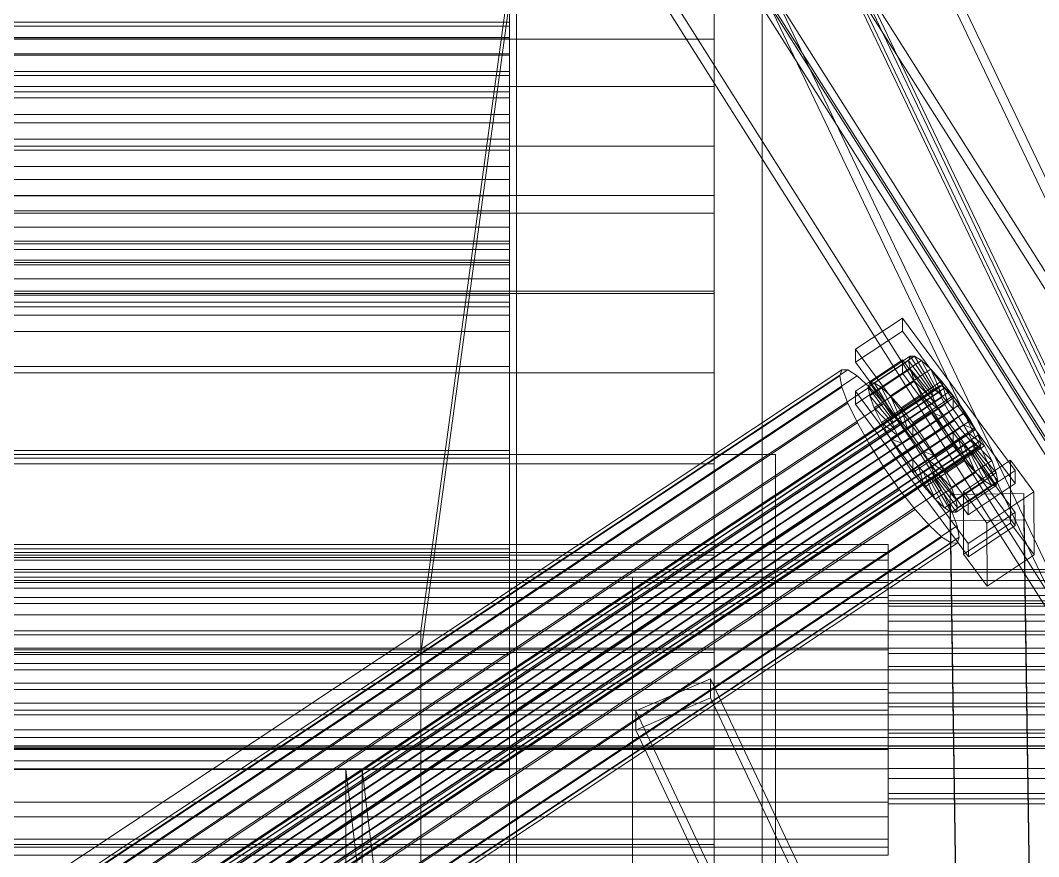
# Model space of a CAD drawing. Header units: millimetres. Extents: x -2500 to 58855, y -53268 to 6837.
# Drawn here: x 130.5 to 379.3, y -32548.3 to -32344 of the extents above; entities that cross this region are included whole.
import ezdxf

# ---------------------------------------------------------------- set-up
doc = ezdxf.new("R2010")
doc.units = ezdxf.units.MM
for name, color, linetype, lineweight in [('frontal_C01', 7, 'Continuous', 0), ('frontal_C02', 7, 'Continuous', 0), ('frontal_C03', 7, 'Continuous', 0), ('frontal_C03-traverse', 7, 'Continuous', 0), ('frontal_secador', 7, 'Continuous', 0)]:
    doc.layers.add(name, color=color, linetype=linetype, lineweight=lineweight)

msp = doc.modelspace()

# ---------------------------------------------------------------- linework, layer by layer
at = {"layer": 'frontal_C01'}
for p, q in [((299.114, -32210.846), (439.114, -32504.528)), ((439.114, -32509.65), (299.114, -32215.969)), ((420.886, -32512.326), (280.886, -32218.645)), ((420.886, -32517.449), (280.886, -32223.768)), ((299.114, -32258.872), (439.114, -32552.554)), ((439.114, -32557.676), (299.114, -32263.995)), ((420.886, -32560.352), (280.886, -32266.671)), ((420.886, -32565.475), (280.886, -32271.794)), ((228.298, -32493.072), (250, -32333.634)), ((300, -32333.45), (300, -32348.614)), ((250, -32339.322), (228.298, -32498.76)), ((300, -32360.146), (300, -32339.42)), ((300, -32348.614), (-300, -32348.614)), ((300, -32348.614), (300, -32374.772)), ((300, -32360.146), (-300, -32360.146)), ((300, -32391.081), (300, -32360.146)), ((300, -32374.772), (-300, -32374.772)), ((300, -32374.772), (300, -32410.142)), ((300, -32391.081), (-300, -32391.081)), ((300, -32430.117), (300, -32391.081)), ((300, -32410.142), (-300, -32410.142)), ((300, -32410.142), (300, -32452.313)), ((334.501, -32424.322), (345.969, -32416.71)), ((345.969, -32416.71), (345.981, -32419.912)), ((345.969, -32416.71), (373.501, -32453.949)), ((345.981, -32419.912), (334.513, -32427.524)), ((373.513, -32457.151), (345.981, -32419.912)), ((334.513, -32427.524), (334.501, -32424.322)), ((362.033, -32461.561), (334.501, -32424.322)), ((334.513, -32427.524), (362.045, -32464.762)), ((334.539, -32434.567), (346.008, -32426.956)), ((337.64, -32433.605), (347.47, -32427.081)), ((338.005, -32432.533), (347.835, -32426.008)), ((339.088, -32432.538), (348.918, -32426.014)), ((340.816, -32433.621), (350.645, -32427.096)), ((346.008, -32426.956), (346.02, -32430.157)), ((346.008, -32426.956), (373.539, -32464.195)), ((347.835, -32426.008), (347.47, -32427.081)), ((347.47, -32427.081), (353.205, -32434.839)), ((347.47, -32427.081), (347.847, -32429.157)), ((348.918, -32426.014), (347.835, -32426.008)), ((347.835, -32426.008), (353.378, -32434.331)), ((350.645, -32427.096), (348.918, -32426.014)), ((348.918, -32426.014), (353.892, -32434.333)), ((352.899, -32429.183), (350.645, -32427.096)), ((350.645, -32427.096), (354.71, -32434.846)), ((300, -32430.117), (-300, -32430.117)), ((146.872, -32551.713), (331.181, -32429.381)), ((148.32, -32551.72), (332.629, -32429.388)), ((300, -32474.592), (300, -32430.117)), ((331.181, -32429.381), (330.692, -32430.815)), ((332.629, -32429.388), (331.181, -32429.381)), ((334.938, -32430.836), (332.629, -32429.388)), ((346.02, -32430.157), (334.551, -32437.769)), ((338.017, -32435.682), (347.847, -32429.157)), ((343.069, -32435.707), (352.899, -32429.183)), ((373.551, -32467.396), (346.02, -32430.157)), ((347.847, -32429.157), (353.384, -32435.822)), ((347.847, -32429.157), (348.941, -32432.097)), ((355.525, -32432.13), (352.899, -32429.183)), ((352.899, -32429.183), (355.777, -32435.834)), ((146.383, -32553.146), (330.692, -32430.815)), ((150.629, -32553.167), (334.938, -32430.836)), ((330.692, -32430.815), (331.197, -32433.591)), ((337.95, -32433.624), (334.938, -32430.836)), ((337.64, -32433.605), (338.005, -32432.533)), ((343.549, -32440.855), (338.005, -32432.533)), ((338.005, -32432.533), (339.088, -32432.538)), ((344.062, -32440.858), (339.088, -32432.538)), ((339.088, -32432.538), (340.816, -32433.621)), ((339.111, -32438.621), (348.941, -32432.097)), ((345.695, -32438.654), (355.525, -32432.13)), ((348.941, -32432.097), (353.902, -32437.215)), ((348.941, -32432.097), (350.678, -32435.7)), ((358.345, -32435.738), (355.525, -32432.13)), ((355.525, -32432.13), (357.021, -32437.231)), ((141.045, -32575.656), (354.844, -32433.751)), ((141.218, -32575.148), (355.017, -32433.243)), ((141.224, -32576.64), (355.022, -32434.735)), ((141.731, -32575.15), (355.53, -32433.246)), ((142.549, -32575.663), (356.348, -32433.759)), ((143.617, -32576.651), (357.415, -32434.747)), ((146.887, -32555.922), (331.197, -32433.591)), ((153.641, -32555.956), (337.95, -32433.624)), ((331.197, -32433.591), (332.659, -32437.521)), ((334.551, -32437.769), (334.539, -32434.567)), ((362.071, -32471.806), (334.539, -32434.567)), ((343.376, -32441.363), (337.64, -32433.605)), ((338.017, -32435.682), (337.64, -32433.605)), ((341.461, -32437.565), (337.95, -32433.624)), ((344.88, -32441.371), (340.816, -32433.621)), ((340.816, -32433.621), (343.069, -32435.707)), ((353.205, -32434.839), (343.376, -32441.363)), ((353.378, -32434.331), (343.549, -32440.855)), ((353.892, -32434.333), (344.062, -32440.858)), ((354.71, -32434.846), (344.88, -32441.371)), ((353.205, -32434.839), (353.378, -32434.331)), ((353.384, -32435.822), (353.205, -32434.839)), ((353.378, -32434.331), (353.892, -32434.333)), ((353.892, -32434.333), (354.71, -32434.846)), ((354.71, -32434.846), (355.777, -32435.834)), ((355.017, -32433.243), (354.844, -32433.751)), ((354.844, -32433.751), (355.022, -32434.735)), ((355.53, -32433.246), (355.017, -32433.243)), ((355.022, -32434.735), (355.541, -32436.128)), ((356.348, -32433.759), (355.53, -32433.246)), ((357.415, -32434.747), (356.348, -32433.759)), ((358.659, -32436.143), (357.415, -32434.747)), ((141.742, -32578.032), (355.541, -32436.128)), ((144.861, -32578.048), (358.659, -32436.143)), ((148.35, -32559.852), (332.659, -32437.521)), ((157.152, -32559.896), (341.461, -32437.565)), ((332.659, -32437.521), (334.981, -32442.337)), ((334.551, -32437.769), (362.083, -32475.008)), ((343.554, -32442.347), (338.017, -32435.682)), ((339.111, -32438.621), (338.017, -32435.682)), ((340.848, -32442.224), (350.678, -32435.7)), ((345.231, -32442.388), (341.461, -32437.565)), ((345.947, -32442.359), (343.069, -32435.707)), ((343.069, -32435.707), (345.695, -32438.654)), ((353.384, -32435.822), (343.554, -32442.347)), ((353.902, -32437.215), (344.073, -32443.739)), ((355.777, -32435.834), (345.947, -32442.359)), ((357.021, -32437.231), (347.191, -32443.755)), ((358.345, -32435.738), (348.515, -32442.262)), ((350.678, -32435.7), (354.725, -32438.921)), ((350.678, -32435.7), (352.938, -32439.719)), ((353.902, -32437.215), (353.384, -32435.822)), ((354.725, -32438.921), (353.902, -32437.215)), ((355.541, -32436.128), (356.363, -32437.834)), ((355.777, -32435.834), (357.021, -32437.231)), ((357.021, -32437.231), (358.357, -32438.94)), ((358.357, -32438.94), (358.345, -32435.738)), ((361.166, -32439.76), (358.345, -32435.738)), ((359.995, -32437.852), (358.659, -32436.143)), ((142.565, -32579.738), (356.363, -32437.834)), ((143.635, -32581.642), (357.434, -32439.738)), ((359.995, -32437.852), (146.196, -32579.757)), ((147.533, -32581.662), (361.332, -32439.757)), ((344.073, -32443.739), (339.111, -32438.621)), ((340.848, -32442.224), (339.111, -32438.621)), ((343.108, -32446.243), (352.938, -32439.719)), ((354.725, -32438.921), (344.895, -32445.446)), ((347.191, -32443.755), (345.695, -32438.654)), ((345.695, -32438.654), (348.515, -32442.262)), ((348.527, -32445.464), (358.357, -32438.94)), ((351.336, -32446.284), (361.166, -32439.76)), ((352.938, -32439.719), (355.796, -32440.825)), ((352.938, -32439.719), (355.569, -32443.882)), ((355.796, -32440.825), (354.725, -32438.921)), ((356.363, -32437.834), (357.434, -32439.738)), ((357.434, -32439.738), (358.68, -32441.71)), ((358.357, -32438.94), (359.693, -32440.845)), ((361.166, -32439.76), (359.693, -32440.845)), ((361.332, -32439.757), (359.995, -32437.852)), ((363.797, -32443.923), (361.166, -32439.76)), ((362.578, -32441.729), (361.332, -32439.757)), ((144.881, -32583.614), (358.68, -32441.71)), ((148.779, -32583.634), (362.578, -32441.729)), ((150.672, -32564.668), (334.981, -32442.337)), ((345.231, -32442.388), (160.922, -32564.719)), ((334.981, -32442.337), (338.003, -32447.71)), ((344.895, -32445.446), (340.848, -32442.224)), ((343.108, -32446.243), (340.848, -32442.224)), ((343.549, -32440.855), (343.376, -32441.363)), ((343.376, -32441.363), (343.554, -32442.347)), ((344.062, -32440.858), (343.549, -32440.855)), ((343.554, -32442.347), (344.073, -32443.739)), ((344.88, -32441.371), (344.062, -32440.858)), ((345.947, -32442.359), (344.88, -32441.371)), ((349.002, -32447.765), (345.231, -32442.388)), ((347.191, -32443.755), (345.947, -32442.359)), ((355.796, -32440.825), (345.966, -32447.35)), ((348.515, -32442.262), (348.527, -32445.464)), ((348.515, -32442.262), (351.336, -32446.284)), ((359.693, -32440.845), (349.863, -32447.369)), ((357.042, -32442.797), (355.796, -32440.825)), ((358.68, -32441.71), (360.017, -32443.615)), ((359.693, -32440.845), (360.939, -32442.817)), ((363.648, -32443.633), (362.578, -32441.729)), ((146.218, -32585.52), (360.017, -32443.615)), ((149.85, -32585.538), (363.648, -32443.633)), ((344.073, -32443.739), (344.895, -32445.446)), ((345.739, -32450.406), (355.569, -32443.882)), ((348.527, -32445.464), (347.191, -32443.755)), ((357.042, -32442.797), (347.212, -32449.322)), ((358.378, -32444.703), (348.548, -32451.227)), ((360.939, -32442.817), (351.109, -32449.341)), ((362.01, -32444.721), (352.18, -32451.245)), ((353.967, -32450.447), (363.797, -32443.923)), ((355.569, -32443.882), (357.042, -32442.797)), ((355.569, -32443.882), (358.39, -32447.904)), ((358.378, -32444.703), (357.042, -32442.797)), ((358.39, -32447.904), (358.378, -32444.703)), ((359.714, -32446.412), (358.378, -32444.703)), ((360.017, -32443.615), (361.352, -32445.324)), ((363.797, -32443.923), (360.939, -32442.817)), ((360.939, -32442.817), (362.01, -32444.721)), ((366.057, -32447.943), (362.01, -32444.721)), ((362.01, -32444.721), (362.833, -32446.427)), ((364.471, -32445.34), (363.648, -32443.633)), ((366.057, -32447.943), (363.797, -32443.923)), ((147.554, -32587.229), (361.352, -32445.324)), ((148.798, -32588.625), (362.596, -32446.72)), ((149.865, -32589.613), (363.664, -32447.708)), ((150.672, -32587.244), (364.471, -32445.34)), ((151.191, -32588.637), (364.989, -32446.732)), ((151.369, -32589.62), (365.168, -32447.716)), ((153.694, -32570.042), (338.003, -32447.71)), ((338.003, -32447.71), (341.52, -32453.275)), ((345.966, -32447.35), (343.108, -32446.243)), ((345.739, -32450.406), (343.108, -32446.243)), ((344.895, -32445.446), (345.966, -32447.35)), ((345.966, -32447.35), (347.212, -32449.322)), ((349.863, -32447.369), (348.527, -32445.464)), ((349.863, -32447.369), (351.336, -32446.284)), ((351.109, -32449.341), (349.863, -32447.369)), ((359.714, -32446.412), (349.884, -32452.936)), ((351.336, -32446.284), (353.967, -32450.447)), ((362.833, -32446.427), (353.003, -32452.951)), ((361.21, -32451.512), (359.714, -32446.412)), ((360.958, -32447.808), (359.714, -32446.412)), ((361.352, -32445.324), (362.596, -32446.72)), ((362.596, -32446.72), (363.664, -32447.708)), ((367.794, -32451.545), (362.833, -32446.427)), ((362.833, -32446.427), (363.351, -32447.82)), ((363.664, -32447.708), (364.482, -32448.221)), ((364.989, -32446.732), (364.471, -32445.34)), ((365.168, -32447.716), (364.989, -32446.732)), ((364.995, -32448.224), (365.168, -32447.716)), ((150.683, -32590.126), (364.482, -32448.221)), ((151.196, -32590.128), (364.995, -32448.224)), ((164.693, -32570.096), (349.002, -32447.765)), ((347.212, -32449.322), (345.739, -32450.406)), ((347.212, -32449.322), (348.548, -32451.227)), ((348.56, -32454.429), (358.39, -32447.904)), ((352.519, -32453.33), (349.002, -32447.765)), ((352.18, -32451.245), (351.109, -32449.341)), ((351.109, -32449.341), (353.967, -32450.447)), ((360.958, -32447.808), (351.128, -32454.332)), ((362.025, -32448.796), (352.196, -32455.32)), ((362.843, -32449.309), (353.014, -32455.833)), ((363.351, -32447.82), (353.521, -32454.344)), ((363.357, -32449.311), (353.527, -32455.836)), ((363.53, -32448.803), (353.7, -32455.328)), ((356.228, -32454.467), (366.057, -32447.943)), ((358.39, -32447.904), (361.21, -32451.512)), ((363.836, -32454.46), (360.958, -32447.808)), ((362.025, -32448.796), (360.958, -32447.808)), ((366.09, -32456.546), (362.025, -32448.796)), ((362.843, -32449.309), (362.025, -32448.796)), ((367.817, -32457.628), (362.843, -32449.309)), ((363.357, -32449.311), (362.843, -32449.309)), ((368.888, -32454.485), (363.351, -32447.82)), ((363.351, -32447.82), (363.53, -32448.803)), ((363.53, -32448.803), (363.357, -32449.311)), ((368.9, -32457.634), (363.357, -32449.311)), ((369.265, -32456.561), (363.53, -32448.803)), ((364.482, -32448.221), (364.995, -32448.224)), ((367.794, -32451.545), (366.057, -32447.943)), ((-300, -32452.313), (300, -32452.313)), ((300, -32452.313), (300, -32498.412)), ((348.56, -32454.429), (345.739, -32450.406)), ((348.548, -32451.227), (348.56, -32454.429)), ((348.548, -32451.227), (349.884, -32452.936)), ((351.38, -32458.037), (361.21, -32451.512)), ((353.003, -32452.951), (352.18, -32451.245)), ((352.18, -32451.245), (356.228, -32454.467)), ((353.967, -32450.447), (356.228, -32454.467)), ((357.964, -32458.069), (367.794, -32451.545)), ((360.882, -32459.049), (372.35, -32451.437)), ((361.21, -32451.512), (363.836, -32454.46)), ((368.888, -32454.485), (367.794, -32451.545)), ((372.35, -32451.437), (372.408, -32466.805)), ((372.35, -32451.437), (378.086, -32459.195)), ((157.211, -32575.607), (341.52, -32453.275)), ((168.21, -32575.662), (352.519, -32453.33)), ((341.52, -32453.275), (345.291, -32458.653)), ((351.38, -32458.037), (348.56, -32454.429)), ((349.884, -32452.936), (351.38, -32458.037)), ((349.884, -32452.936), (351.128, -32454.332)), ((351.128, -32454.332), (354.006, -32460.984)), ((351.128, -32454.332), (352.196, -32455.32)), ((355.541, -32458.704), (352.519, -32453.33)), ((353.521, -32454.344), (353.003, -32452.951)), ((353.003, -32452.951), (357.964, -32458.069)), ((353.7, -32455.328), (353.521, -32454.344)), ((353.521, -32454.344), (359.058, -32461.009)), ((354.006, -32460.984), (363.836, -32454.46)), ((356.228, -32454.467), (357.964, -32458.069)), ((359.058, -32461.009), (368.888, -32454.485)), ((373.501, -32453.949), (362.033, -32461.561)), ((363.836, -32454.46), (366.09, -32456.546)), ((369.265, -32456.561), (368.888, -32454.485)), ((373.513, -32457.151), (373.501, -32453.949)), ((352.196, -32455.32), (356.26, -32463.07)), ((352.196, -32455.32), (353.014, -32455.833)), ((353.014, -32455.833), (357.987, -32464.153)), ((353.014, -32455.833), (353.527, -32455.836)), ((353.527, -32455.836), (353.7, -32455.328)), ((353.527, -32455.836), (359.07, -32464.158)), ((353.7, -32455.328), (359.436, -32463.086)), ((356.26, -32463.07), (366.09, -32456.546)), ((357.987, -32464.153), (367.817, -32457.628)), ((359.07, -32464.158), (368.9, -32457.634)), ((359.436, -32463.086), (369.265, -32456.561)), ((362.045, -32464.762), (373.513, -32457.151)), ((366.09, -32456.546), (367.817, -32457.628)), ((367.817, -32457.628), (368.9, -32457.634)), ((368.9, -32457.634), (369.265, -32456.561)), ((160.982, -32580.984), (345.291, -32458.653)), ((171.232, -32581.035), (355.541, -32458.704)), ((345.291, -32458.653), (349.061, -32463.476)), ((354.006, -32460.984), (351.38, -32458.037)), ((357.863, -32463.52), (355.541, -32458.704)), ((357.646, -32459.846), (375.644, -32459.604)), ((357.646, -32466.249), (357.646, -32459.846)), ((360.514, -32651.793), (357.646, -32459.846)), ((357.964, -32458.069), (359.058, -32461.009)), ((360.939, -32474.417), (360.882, -32459.049)), ((366.618, -32466.807), (360.882, -32459.049)), ((378.086, -32459.195), (366.618, -32466.807)), ((375.644, -32459.604), (375.644, -32466.008)), ((375.644, -32459.604), (378.512, -32651.552)), ((378.143, -32474.563), (378.086, -32459.195)), ((356.26, -32463.07), (354.006, -32460.984)), ((359.058, -32461.009), (359.436, -32463.086)), ((362.033, -32461.561), (362.045, -32464.762)), ((164.752, -32585.807), (349.061, -32463.476)), ((173.554, -32585.851), (357.863, -32463.52)), ((349.061, -32463.476), (352.572, -32467.416)), ((357.987, -32464.153), (356.26, -32463.07)), ((359.326, -32467.45), (357.863, -32463.52)), ((359.07, -32464.158), (357.987, -32464.153)), ((359.436, -32463.086), (359.07, -32464.158)), ((373.539, -32464.195), (362.071, -32471.806)), ((373.551, -32467.396), (373.539, -32464.195)), ((168.263, -32589.747), (352.572, -32467.416)), ((175.016, -32589.781), (359.326, -32467.45)), ((352.572, -32467.416), (355.584, -32470.205)), ((375.644, -32466.008), (357.646, -32466.249)), ((360.514, -32658.197), (357.646, -32466.249)), ((359.83, -32470.226), (359.326, -32467.45)), ((372.408, -32466.805), (360.939, -32474.417)), ((362.083, -32475.008), (373.551, -32467.396)), ((366.618, -32466.807), (366.675, -32482.175)), ((378.143, -32474.563), (372.408, -32466.805)), ((378.512, -32657.956), (375.644, -32466.008)), ((342.5, -32472.029), (-342.5, -32472.029)), ((171.275, -32592.536), (355.584, -32470.205)), ((173.584, -32593.983), (357.893, -32471.652)), ((175.032, -32593.991), (359.341, -32471.659)), ((175.521, -32592.557), (359.83, -32470.226)), ((342.5, -32473.945), (342.5, -32472.029)), ((342.5, -32472.029), (342.5, -32475.886)), ((355.584, -32470.205), (357.893, -32471.652)), ((357.893, -32471.652), (359.341, -32471.659)), ((359.341, -32471.659), (359.83, -32470.226)), ((362.071, -32471.806), (362.083, -32475.008)), ((342.5, -32473.945), (-342.5, -32473.945)), ((300, -32474.592), (-300, -32474.592)), ((300, -32521.477), (300, -32474.592)), ((342.5, -32481.341), (342.5, -32473.945)), ((360.939, -32474.417), (366.675, -32482.175)), ((366.675, -32482.175), (378.143, -32474.563)), ((342.5, -32475.886), (-342.5, -32475.886)), ((342.5, -32475.886), (342.5, -32484.927)), ((342.5, -32481.341), (-342.5, -32481.341)), ((342.5, -32493.092), (342.5, -32481.341)), ((342.5, -32484.927), (-342.5, -32484.927)), ((342.5, -32487.089), (342.5, -32484.501)), ((342.5, -32484.501), (342.5, -32485.787)), ((450.5, -32484.501), (342.5, -32484.501)), ((342.5, -32484.927), (342.5, -32497.778)), ((342.5, -32485.787), (342.5, -32490.75)), ((450.5, -32485.787), (342.5, -32485.787)), ((342.5, -32493.157), (342.5, -32487.089)), ((450.5, -32487.089), (342.5, -32487.089)), ((342.5, -32490.75), (342.5, -32498.635)), ((450.5, -32490.75), (342.5, -32490.75)), ((342.5, -32493.092), (-342.5, -32493.092)), ((228.298, -32493.072), (130, -32558.316)), ((228.298, -32636.423), (228.298, -32493.072)), ((228.298, -32493.072), (228.298, -32498.76)), ((342.5, -32507.408), (342.5, -32493.092)), ((342.5, -32501.78), (342.5, -32493.157)), ((450.5, -32493.157), (342.5, -32493.157)), ((-342.5, -32497.778), (342.5, -32497.778)), ((300, -32498.412), (-300, -32498.412)), ((130, -32564.003), (228.298, -32498.76)), ((228.298, -32498.76), (228.298, -32642.111)), ((300, -32498.412), (300, -32545.296)), ((342.5, -32497.778), (342.5, -32512.48)), ((342.5, -32498.635), (342.5, -32508.243)), ((450.5, -32498.635), (342.5, -32498.635)), ((342.5, -32511.646), (342.5, -32501.78)), ((342.5, -32501.78), (450.5, -32501.78)), ((342.5, -32507.408), (-342.5, -32507.408)), ((342.5, -32522.111), (342.5, -32507.408)), ((342.5, -32508.243), (342.5, -32518.109)), ((450.5, -32508.243), (342.5, -32508.243)), ((342.5, -32521.253), (342.5, -32511.646)), ((450.5, -32511.646), (342.5, -32511.646)), ((342.5, -32512.48), (-342.5, -32512.48)), ((342.5, -32512.48), (342.5, -32526.797)), ((342.5, -32518.109), (342.5, -32526.732)), ((450.5, -32518.109), (342.5, -32518.109)), ((342.5, -32522.111), (-342.5, -32522.111)), ((300, -32521.477), (-300, -32521.477)), ((300, -32567.576), (300, -32521.477)), ((342.5, -32529.139), (342.5, -32521.253)), ((450.5, -32521.253), (342.5, -32521.253)), ((342.5, -32534.961), (342.5, -32522.111)), ((342.5, -32526.797), (-342.5, -32526.797)), ((342.5, -32526.732), (342.5, -32532.8)), ((450.5, -32526.732), (342.5, -32526.732)), ((342.5, -32526.797), (342.5, -32538.548)), ((342.5, -32534.102), (342.5, -32529.139)), ((450.5, -32529.139), (342.5, -32529.139)), ((342.5, -32532.8), (342.5, -32535.388)), ((450.5, -32532.8), (342.5, -32532.8)), ((342.5, -32535.388), (342.5, -32534.102)), ((450.5, -32534.102), (342.5, -32534.102)), ((342.5, -32534.961), (-342.5, -32534.961)), ((342.5, -32544.003), (342.5, -32534.961)), ((450.5, -32535.388), (342.5, -32535.388)), ((342.5, -32538.548), (-342.5, -32538.548)), ((342.5, -32538.548), (342.5, -32545.944)), ((342.5, -32544.003), (-342.5, -32544.003)), ((342.5, -32547.86), (342.5, -32544.003)), ((342.5, -32545.944), (-342.5, -32545.944)), ((300, -32545.296), (-300, -32545.296)), ((300, -32545.296), (300, -32589.772)), ((342.5, -32545.944), (342.5, -32547.86)), ((342.5, -32547.86), (-342.5, -32547.86))]:
    msp.add_line(p, q, dxfattribs=at)
at = {"layer": 'frontal_C02'}
for p, q in [((-300, -32386.787), (300, -32386.787)), ((300, -32386.787), (300, -32550.456)), ((300, -32386.787), (300, -32410.695)), ((300, -32410.695), (-300, -32410.695)), ((300, -32574.364), (300, -32410.695)), ((280.886, -32512.674), (299.114, -32504.801)), ((299.114, -32504.801), (299.114, -32509.477)), ((299.114, -32504.801), (439.114, -32801.266)), ((299.114, -32509.477), (280.886, -32517.35)), ((439.114, -32805.942), (299.114, -32509.477)), ((280.886, -32517.35), (280.886, -32512.674)), ((420.886, -32809.138), (280.886, -32512.674)), ((420.886, -32813.814), (280.886, -32517.35))]:
    msp.add_line(p, q, dxfattribs=at)
at = {"layer": 'frontal_C03'}
for p, q in [((298.542, -32275.205), (438.542, -32496.708)), ((438.542, -32501.017), (298.542, -32279.514)), ((421.458, -32506.722), (281.458, -32285.22)), ((421.458, -32511.031), (281.458, -32289.529)), ((298.542, -32315.602), (438.542, -32537.104)), ((438.542, -32541.413), (298.542, -32319.911)), ((421.458, -32547.119), (281.458, -32325.616)), ((421.458, -32551.428), (281.458, -32329.925)), ((250, -32397.916), (0, -32397.916)), ((250, -32578.353), (250, -32397.916)), ((250, -32397.916), (250, -32403.695)), ((250, -32400.006), (-250, -32400.006)), ((250, -32403.695), (250, -32400.006)), ((250, -32400.006), (250, -32403.132)), ((250, -32403.132), (-250, -32403.132)), ((250, -32403.695), (-250, -32403.695)), ((0, -32403.695), (250, -32403.695)), ((250, -32403.132), (250, -32412.859)), ((250, -32403.695), (250, -32584.132)), ((250, -32413.946), (250, -32403.695)), ((250, -32412.859), (-250, -32412.859)), ((250, -32412.859), (250, -32428.524)), ((250, -32413.946), (-250, -32413.946)), ((250, -32430.063), (250, -32413.946)), ((250, -32428.524), (-250, -32428.524)), ((250, -32430.063), (-250, -32430.063)), ((250, -32428.524), (250, -32449.061)), ((250, -32450.945), (250, -32430.063)), ((250, -32449.061), (-250, -32449.061)), ((250, -32449.061), (250, -32473.069)), ((250, -32450.945), (-250, -32450.945)), ((250, -32475.17), (250, -32450.945)), ((-250, -32473.069), (250, -32473.069)), ((250, -32473.069), (250, -32498.912)), ((250, -32475.17), (-250, -32475.17)), ((250, -32501.088), (250, -32475.17)), ((520, -32478.158), (-520, -32478.158)), ((520, -32478.813), (-520, -32478.813)), ((520, -32480.829), (-520, -32480.829)), ((520, -32482.693), (-520, -32482.693)), ((520, -32486.418), (-520, -32486.418)), ((520, -32489.208), (-520, -32489.208)), ((-520, -32494.075), (520, -32494.075)), ((520, -32497.366), (-520, -32497.366)), ((250, -32498.912), (-250, -32498.912)), ((250, -32498.912), (250, -32524.83)), ((250, -32501.088), (-250, -32501.088)), ((250, -32526.931), (250, -32501.088)), ((520, -32502.634), (-520, -32502.634)), ((520, -32505.925), (-520, -32505.925)), ((520, -32510.792), (-520, -32510.792)), ((520, -32513.582), (-520, -32513.582)), ((520, -32517.307), (-520, -32517.307)), ((520, -32519.171), (-520, -32519.171)), ((520, -32521.187), (-520, -32521.187)), ((520, -32521.842), (-520, -32521.842)), ((250, -32524.83), (-250, -32524.83)), ((250, -32524.83), (250, -32549.055)), ((250, -32526.931), (-250, -32526.931)), ((250, -32550.939), (250, -32526.931))]:
    msp.add_line(p, q, dxfattribs=at)
at = {"layer": 'frontal_C03-traverse'}
for p, q in [((250, -32341.452), (250, -32344.491)), ((250, -32345.452), (250, -32341.452)), ((250, -32344.491), (-250, -32344.491)), ((250, -32345.452), (-250, -32345.452)), ((250, -32348.491), (250, -32344.491)), ((250, -32344.491), (250, -32348.179)), ((250, -32348.491), (250, -32345.452)), ((250, -32348.179), (-250, -32348.179)), ((250, -32352.179), (250, -32348.179)), ((250, -32348.179), (250, -32352.5)), ((-250, -32348.491), (250, -32348.491)), ((250, -32352.179), (250, -32348.491)), ((-250, -32352.179), (250, -32352.179)), ((250, -32352.5), (-250, -32352.5)), ((250, -32356.5), (250, -32352.179)), ((250, -32356.5), (250, -32352.5)), ((250, -32352.5), (250, -32357.436)), ((-250, -32356.5), (250, -32356.5)), ((250, -32357.436), (-250, -32357.436)), ((250, -32361.436), (250, -32356.5)), ((250, -32361.436), (250, -32357.436)), ((250, -32357.436), (250, -32362.965)), ((-250, -32361.436), (250, -32361.436)), ((250, -32362.965), (-250, -32362.965)), ((250, -32366.965), (250, -32361.436)), ((250, -32366.965), (250, -32362.965)), ((250, -32362.965), (250, -32369.063)), ((-250, -32366.965), (250, -32366.965)), ((250, -32373.063), (250, -32366.965)), ((250, -32369.063), (-250, -32369.063)), ((250, -32373.063), (250, -32369.063)), ((250, -32369.063), (250, -32375.706)), ((-250, -32373.063), (250, -32373.063)), ((250, -32379.706), (250, -32373.063)), ((250, -32375.706), (-250, -32375.706)), ((250, -32379.706), (250, -32375.706)), ((250, -32375.706), (250, -32382.863)), ((-250, -32379.706), (250, -32379.706)), ((250, -32386.863), (250, -32379.706)), ((250, -32382.863), (-250, -32382.863)), ((250, -32386.863), (250, -32382.863)), ((250, -32382.863), (250, -32390.505)), ((-250, -32386.863), (250, -32386.863)), ((250, -32394.505), (250, -32386.863)), ((250, -32390.505), (-250, -32390.505)), ((250, -32394.505), (250, -32390.505)), ((250, -32390.505), (250, -32398.598)), ((-250, -32394.505), (250, -32394.505)), ((250, -32402.598), (250, -32394.505)), ((250, -32398.598), (-250, -32398.598)), ((250, -32402.598), (250, -32398.598)), ((250, -32398.598), (250, -32407.109)), ((-250, -32402.598), (250, -32402.598)), ((250, -32411.109), (250, -32402.598)), ((250, -32407.109), (-250, -32407.109)), ((250, -32411.109), (250, -32407.109)), ((250, -32407.109), (250, -32416)), ((-250, -32411.109), (250, -32411.109)), ((250, -32420), (250, -32411.109)), ((250, -32416), (-250, -32416)), ((250, -32420), (250, -32416)), ((-250, -32420), (250, -32420)), ((213.2, -32553.5), (210, -32527)), ((210, -32527), (210, -32560)), ((210, -32527), (214, -32527)), ((214, -32527), (217.2, -32553.5)), ((214, -32560), (214, -32527))]:
    msp.add_line(p, q, dxfattribs=at)
at = {"layer": 'frontal_secador'}
for p, q in [((251.683, -32600), (251.683, -32280)), ((311.683, -32600), (311.683, -32280)), ((-315, -32450), (315, -32450)), ((315, -32480), (315, -32450)), ((-315, -32480), (315, -32480)), ((280, -32480), (315, -32480)), ((280, -32820), (280, -32480)), ((315, -32820), (315, -32480))]:
    msp.add_line(p, q, dxfattribs=at)

doc.saveas('drawing.dxf')
